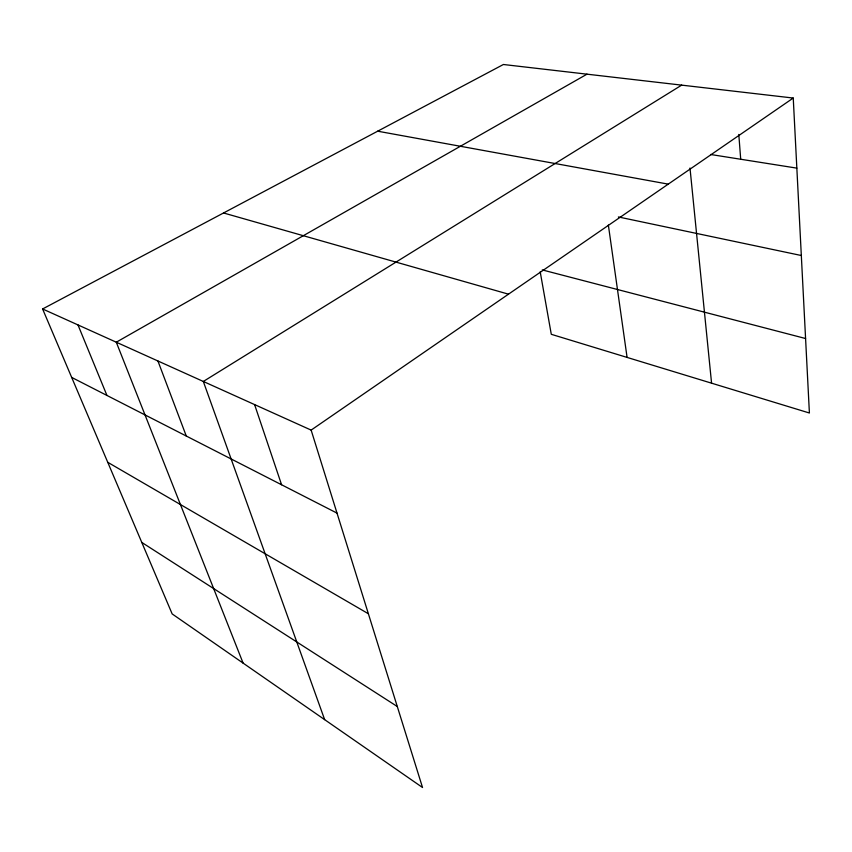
<?xml version="1.0" encoding="UTF-8"?>
<svg xmlns="http://www.w3.org/2000/svg" width="852" height="852" viewBox="0 0 852 852"><rect width="100%" height="100%" fill="white"/><g stroke="black" fill="none" stroke-linecap="round" stroke-linejoin="round"><path stroke-width="1.28" d="M793.244 98.044L503.394 64.496L42.6 308.967L311.14 430.1L793.244 98.044L809.4 413.007L551.287 334.303L540.2 271.799M681.675 85.125L203.319 381.462L324.655 719.652M587.007 74.167L116.287 342.206L243.097 663.101M710.557 154.478L796.844 168.132M377.67 131.197L668.256 184.138M618.382 216.951L801.327 255.515M542.266 269.914L805.577 338.521M223.533 212.968L508.506 294.174M71.685 377.415L337.009 513.117M107.746 462.295L368.373 613.749M141.783 542.415L397.277 706.51M42.6 308.967L172.168 613.93L422.528 787.504L311.14 430.1M77.979 324.921L106.947 395.456M157.918 360.982L186.279 436.022M254.588 404.593L281.586 484.767M608.36 225.056L627.083 357.414M689.992 168.025L711.569 383.176M738.801 134.446L740.707 159.249"/></g></svg>
